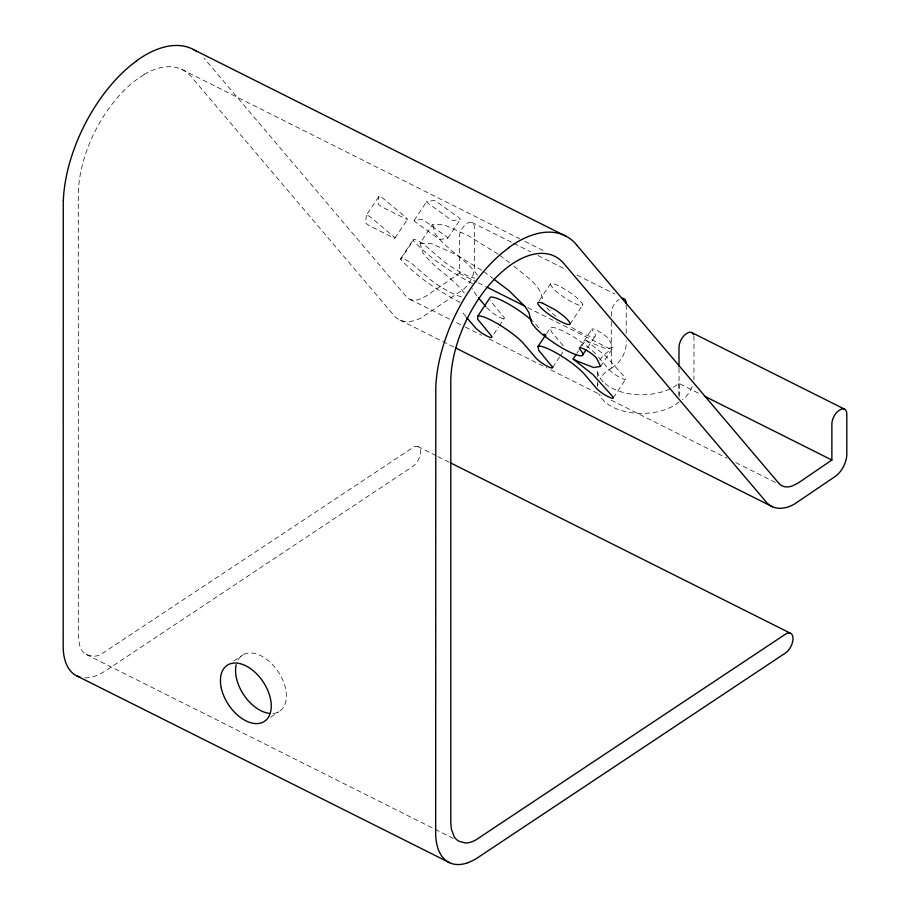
<?xml version="1.0" encoding="UTF-8"?>
<svg xmlns="http://www.w3.org/2000/svg" width="910" height="910" viewBox="0 0 910 910"><rect width="100%" height="100%" fill="white"/><g stroke="black" fill="none" stroke-linecap="round" stroke-linejoin="round"><path stroke-width="0.68" stroke-dasharray="4.55 3.41" d="M366.389 215.192L365.649 222.62A3.538 0.66 33.6 0 0 369.949 226.021L393.302 237.715A3.538 0.66 33.6 0 0 393.905 236.782L370.973 217.501A3.538 0.66 33.6 0 0 368.254 215.715L367.879 215.522A3.503 0.66 33.6 0 0 366.4 215.204L378.901 196.355A3.503 0.66 33.6 0 1 380.38 196.674L380.767 196.867A3.538 0.66 33.6 0 1 383.474 198.653L406.417 217.934A3.538 0.66 33.6 0 1 405.814 218.878L382.45 207.184A3.538 0.66 33.6 0 1 378.162 203.783L378.901 196.355M499.317 325.837L504.504 317.886L490.149 300.414M394.951 238.136L407.452 219.299M414.152 220.47L426.653 201.633M400.923 258.258L413.424 239.421M459.903 302.382C438.449 290.825 417.406 277.402 400.787 259.384L413.299 240.547A10.647 2.002 33.6 0 1 424.401 244.71L442.84 260.829A30.155 5.665 33.6 0 0 475.065 278.198M464.327 293.1C452.554 277.539 434.036 268.313 422.547 252.332L420.136 243.152L432.648 224.304L444.308 224.918L468.172 235.565L498.589 254.459M447.777 238.261L460.289 219.412M493.846 334.084L498.543 327.02M539.346 300.539L550.288 284.045A18.393 3.458 33.6 0 1 553.189 283.715A18.177 3.412 33.6 0 1 558.888 286.036L561.083 287.15A18.177 3.412 33.6 0 1 566.919 290.54A18.393 3.458 33.6 0 1 575.154 296.398A18.166 3.412 33.6 0 1 580.523 301.415L581.251 302.268A18.166 3.412 33.6 0 1 582.605 304.691M546.569 333.629L550.47 327.736A29.45 5.528 33.6 0 1 566.509 332.889A29.541 5.551 33.6 0 1 596.482 354.82M569.944 324.199L582.457 305.351M552.7 367.344L559.73 356.743M560.514 355.571L562.858 352.034M579.431 348.018L591.944 329.17M577.042 353.137L578.612 350.782M581.74 346.073L585.642 340.181A53.451 10.033 33.6 0 0 589.521 342.16L606.185 348.701L613.124 347.575L608.858 339.032A10.647 2.002 33.6 0 0 597.028 330.455A10.647 2.002 33.6 0 0 592.694 330.865A30.235 5.676 33.6 0 1 569.239 325.848M587.519 347.62L595.345 335.847M600.611 366.423L613.124 347.575M613.272 397.841L625.773 378.992M143.985 74.54A94.378 50.516 -63.4 0 1 191.566 77.1L395.054 316.748A58.854 31.497 -63.4 0 0 421.478 317.692L462.746 289.755A17.95 9.612 -63.4 0 0 474.315 267.415L474.315 227.409A10.772 5.767 -63.4 0 0 468.479 222.631A18.064 9.669 -63.4 0 0 465.192 224.815A10.772 5.767 -63.4 0 0 459.357 237.351L459.357 273.341L426.108 296.057L418.827 299.561A35.843 19.178 -63.4 0 1 406.042 296.341L203.988 58.126M233.699 661.013L242.993 654.825M270.805 717.114L278.938 711.7M420.136 243.152L431.795 243.766L455.671 254.402L482.709 270.907M143.985 74.722A94.31 50.482 -63.4 0 0 78.283 193.261L78.294 635.783L79.466 644.951L81.536 649.785A40.347 21.59 -63.4 0 0 86.404 654.574L92.865 656.303A41.041 21.965 -63.4 0 0 100.453 654.677L412.89 447.538A11.671 6.245 -63.4 0 1 420.534 451.974A11.671 6.245 -63.4 0 1 412.89 466.364L105.662 670.693A64.826 34.694 -63.4 0 1 83.777 677.779M181.704 69.376L519.826 238.829M524.899 241.377L545.17 251.535M471.789 222.347L512.455 242.72M513.672 243.323L530.723 251.877M538.038 255.539L564.837 268.973M577.02 275.07L614.785 293.998M459.357 273.341L477.079 282.225M478.353 282.862L485.94 286.661M527.72 307.603L611.44 349.565L611.486 368.061A44.874 26.356 -0.8 0 0 600.009 378.856M673.309 387.194A44.874 26.299 -0.7 0 0 678.871 383.349L700.472 394.178M611.657 368.152L614.659 365.888A17.95 9.612 -63.4 0 0 626.228 343.536L626.228 340.784M409.898 299.276L450.2 319.467M456.49 322.618L464.043 326.406M465.306 327.043L481.663 335.233M489.216 339.021L547.103 368.038M550.88 369.926L601.214 395.156M611.281 400.195L727.056 458.219M735.871 462.633L776.139 482.823M399.934 320.058L454.261 347.29M417.804 446.491L436.72 455.967M437.983 456.592L449.335 462.28M86.404 654.563L453.851 838.713M472.404 283.533C450.95 271.976 429.918 258.554 413.299 240.547M585.642 340.181L605.594 355.901L624.829 377.286A10.647 2.002 33.6 0 1 621.143 378.116A10.647 2.002 33.6 0 1 609.165 369.699L597.176 355.617M499.692 255.289L509.566 262.785M513.957 266.118C524.854 275.969 542.007 285.308 542.883 301.483M483.892 271.635L492.674 278.301M546.819 307.751L547.865 308.922A30.235 5.676 33.6 0 0 556.977 317.169M486.679 307.523L492.583 312.96A10.624 1.991 33.6 0 0 504.003 318.773M563.222 345.766L551.323 331.638L550.47 327.736M538.674 327.736L536.877 325.632A29.586 5.551 33.6 0 0 531.417 320.104M465.875 316.6L461.074 310.685M476.726 295.818L472.085 288.515M477.466 275.241C466.034 258.906 446.605 249.909 435.048 233.483L432.648 224.304M550.288 284.045L552.734 288.106A18.166 3.412 33.6 0 0 559.013 293.702A18.393 3.458 33.6 0 0 564.53 297.638A18.166 3.412 33.6 0 0 572.947 302.541L574.039 303.087A18.166 3.412 33.6 0 0 580.512 305.578A18.359 3.447 33.6 0 0 582.628 304.691M597.461 376.774L597.381 370.12A44.874 26.299 -0.7 0 0 603.387 381.984M597.54 382.109L597.586 386.102M679.156 396.692L678.996 368.197M678.871 383.349L679.008 395.304M626.228 304.918L626.228 333.89M611.27 316.259L611.27 313.484A10.772 5.767 -63.4 0 1 617.105 300.948A18.064 9.669 -63.4 0 1 619.164 299.447M611.27 321.787L611.27 349.474M670.09 388.866A44.874 26.299 -0.7 0 1 604.115 382.689M599.77 360.224A44.874 26.299 -0.7 0 1 611.327 349.622M679.087 401.947A44.874 26.356 -0.8 0 1 634.077 413.026A44.874 26.356 -0.8 0 1 598.86 393.712M597.62 386.25A44.874 26.356 -0.8 0 1 598.018 383.747M693.852 336.029A10.772 5.767 -63.4 0 1 693.955 337.485L693.955 377.491A17.95 9.612 -63.4 0 1 693.841 379.629M692.123 386.557A17.95 9.612 -63.4 0 1 682.386 399.831M238.067 659.864A33.659 20.748 56.4 0 1 278.938 672.843A33.659 20.748 56.4 0 1 271.999 713.542M461.427 296.819A30.155 5.665 33.6 0 1 430.339 279.677L411.889 263.559A10.647 2.002 33.6 0 0 400.798 259.384M426.961 201.508L426.756 201.542A3.538 0.66 33.6 0 0 428.69 203.726L449.312 218.616A3.526 0.66 33.6 0 0 453.043 220.493L460.141 219.469A3.538 0.66 33.6 0 0 458.424 217.376L437.391 202.202A3.526 0.66 33.6 0 0 434.047 200.507L426.961 201.508M414.448 220.345L414.243 220.379A3.538 0.66 33.6 0 0 416.188 222.563L436.8 237.464A3.526 0.66 33.6 0 0 440.542 239.33L447.64 238.318A3.538 0.66 33.6 0 0 445.923 236.225L424.89 221.039A3.526 0.66 33.6 0 0 421.535 219.356L414.448 220.345"/><path stroke-width="1.36" d="M63.268 200.7L63.177 646.043A64.826 34.694 -63.4 0 0 80.319 677.211M531.417 320.104A29.586 5.551 33.6 0 0 520.509 311.595A29.438 5.528 33.6 0 0 490.353 297.183L477.841 316.032L477.648 319.262L490.57 334.789L492.003 336.734L491.502 337.61A10.624 1.991 33.6 0 1 480.082 331.797L476.351 328.76L466.693 317.567M552.7 367.344L538.811 350.486L537.969 346.585L545.784 334.812M537.969 346.585A29.45 5.528 33.6 0 1 566.646 359.427A29.541 5.551 33.6 0 1 584.675 374.465L596.664 388.547A10.647 2.002 33.6 0 0 608.642 396.965A10.647 2.002 33.6 0 0 612.328 396.134L593.092 374.749L573.141 359.029L576.269 354.32M582.832 354.695L585.96 349.986M467.786 862.703A65.315 34.955 -63.4 0 0 478.171 857.379L785.398 653.05A11.671 6.245 -63.4 0 0 793.042 638.661A11.671 6.245 -63.4 0 0 785.398 634.224L475.6 840.089A41.086 21.988 -63.4 0 1 465.431 842.99L458.913 841.249A40.313 21.578 -63.4 0 1 454.045 836.461L451.326 828.851L450.803 822.469L450.803 379.936A94.378 50.516 -63.4 0 1 495.438 278.085A94.378 50.516 -63.4 0 1 564.075 263.786L766.152 501.945A58.934 31.543 -63.4 0 0 793.873 504.447L835.255 476.442A17.95 9.612 -63.4 0 0 846.823 454.101L846.823 414.096A10.772 5.767 -63.4 0 0 839.759 410A18.064 9.669 -63.4 0 0 838.929 410.558A10.772 5.767 -63.4 0 0 831.865 424.037L831.865 460.028L798.616 482.744L792.678 485.815A35.956 19.247 -63.4 0 1 778.528 483.039M691.429 332.423L844.298 409.034M193.386 49.538L565.747 236.145M487.214 287.298L525.184 306.329M704.272 396.077L831.865 460.028M455.523 347.916L772.476 506.768M790.312 633.178L450.587 462.906M77.1 676.028L449.62 862.714M493.766 279.131L509.145 290.79L525.059 306.568L528.858 312.448L531.656 323.073L535.364 327.771A30.235 5.676 33.6 0 0 569.376 351.886A30.235 5.676 33.6 0 0 580.182 349.702A10.647 2.002 33.6 0 1 584.516 349.303A10.647 2.002 33.6 0 1 596.346 357.869L600.611 366.423L593.673 367.538L577.008 361.008A53.451 10.033 33.6 0 1 573.141 359.029M576.496 244.813L778.562 482.994M544.032 334.05L545.818 336.154M478.376 297.752L485.849 306.545M678.996 366.81L678.996 347.427A10.772 5.767 -63.4 0 1 684.832 334.891A18.064 9.669 -63.4 0 1 688.119 332.707A10.772 5.767 -63.4 0 1 693.534 334.755M63.325 200.678A117.344 62.801 -63.4 0 1 136.398 61.05M136.398 60.902A117.629 62.961 -63.4 0 1 196.719 51.461M621.587 298.366A10.772 5.767 -63.4 0 1 626.228 303.542M467.774 862.771A64.746 34.66 -63.4 0 1 435.674 832.73L435.788 387.171A117.344 62.813 -63.4 0 1 508.736 247.85M508.724 247.656A117.891 63.097 -63.4 0 1 576.542 244.744M269.36 713.406A33.659 20.748 56.4 0 1 244.028 695.263A33.659 20.748 56.4 0 1 236.19 664.732M477.841 316.032A29.438 5.528 33.6 0 1 508.007 330.444A29.586 5.551 33.6 0 1 524.376 344.469L536.525 358.688L540.039 361.679A10.647 2.002 33.6 0 0 552.688 367.333M542.622 303.201L540.676 302.552A18.393 3.458 33.6 0 0 537.787 302.893A18.177 3.412 33.6 0 0 539.346 305.931L540.221 306.954A18.166 3.412 33.6 0 0 546.5 312.551A18.393 3.458 33.6 0 0 552.029 316.475A18.166 3.412 33.6 0 0 560.435 321.389L561.527 321.935A18.166 3.412 33.6 0 0 566.293 323.971A18.359 3.447 33.6 0 0 569.944 324.199A18.166 3.412 33.6 0 0 568.716 321.116L568.022 320.263A18.166 3.412 33.6 0 0 562.642 315.235A18.393 3.458 33.6 0 0 554.406 309.377L542.622 303.201M221.301 688.119A33.659 20.748 56.4 0 0 263.82 721.755A33.659 20.748 56.4 0 0 252.434 670.067A33.659 20.748 56.4 0 0 221.301 688.119"/></g></svg>
